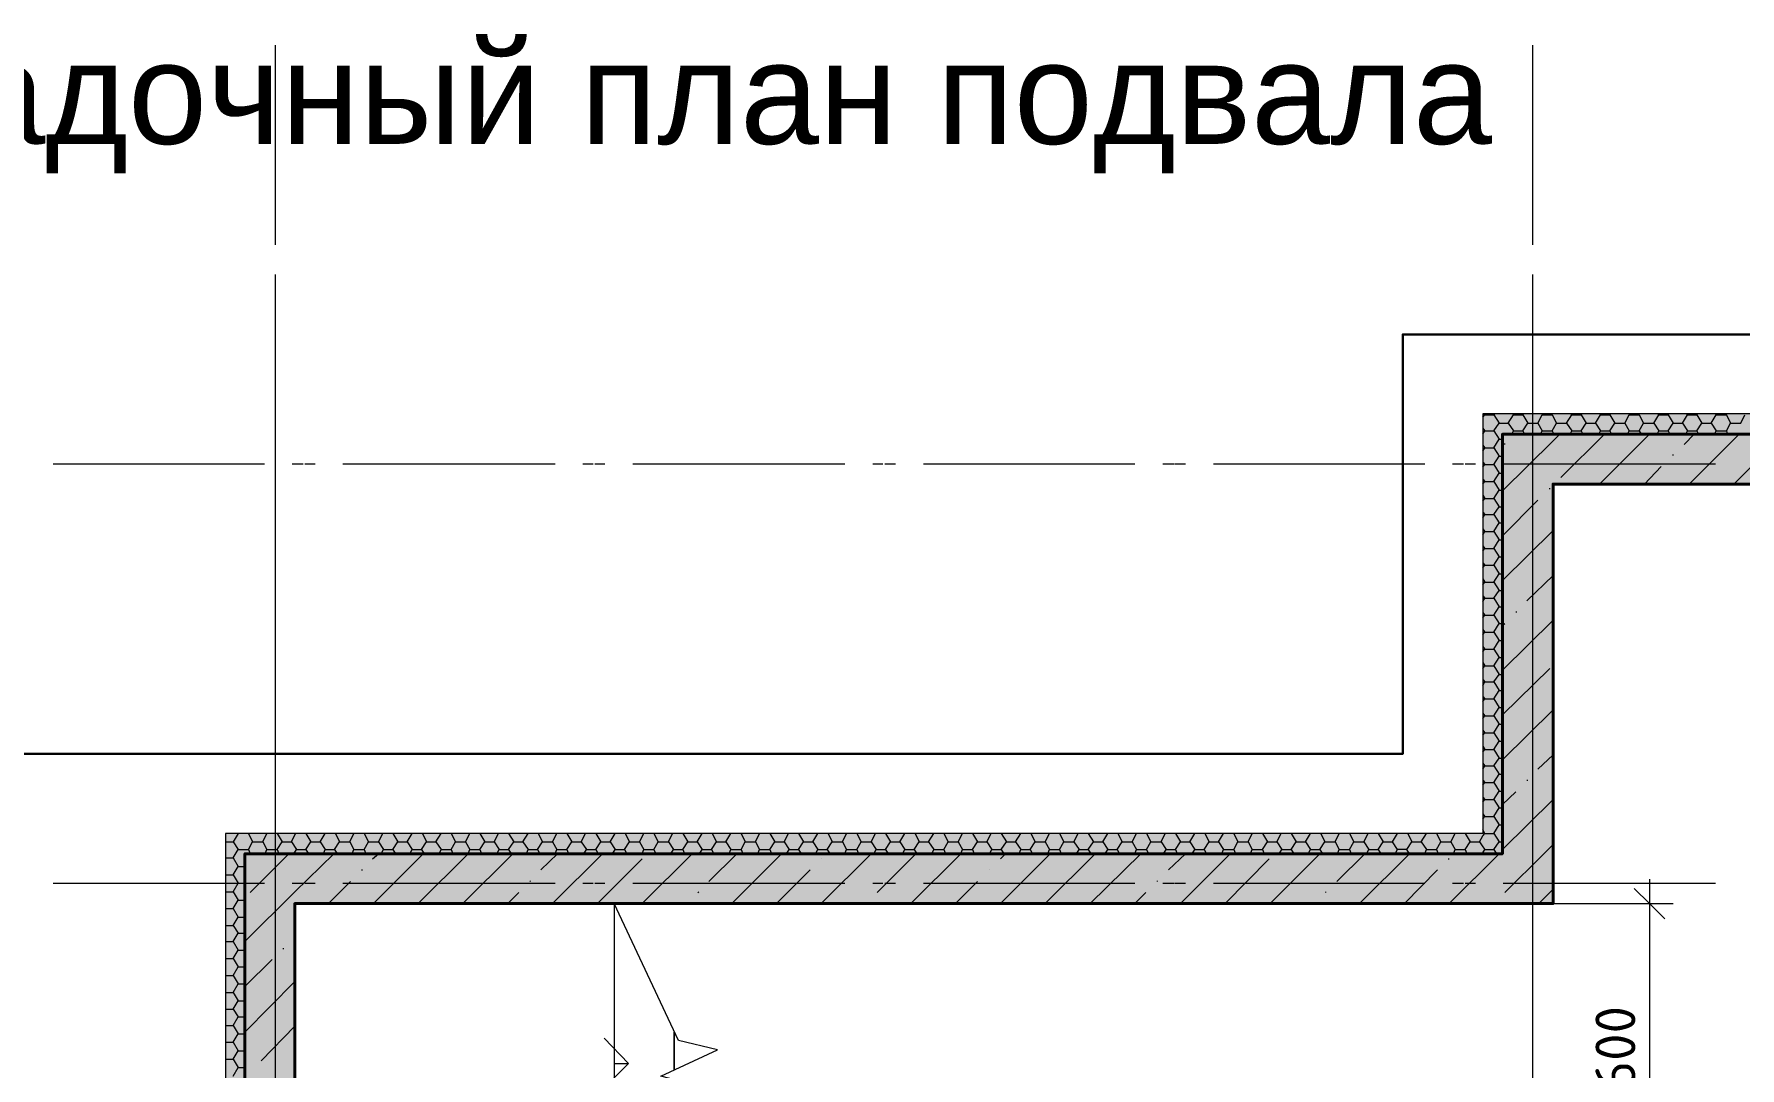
# Model space of a CAD drawing. Header units: millimetres. Extents: x -84737 to 172119, y -43083 to 59399.
# Drawn here: x -54218 to -45675, y 53757 to 58930 of the extents above; entities that cross this region are included whole.
import ezdxf

# ---------------------------------------------------------------- set-up
doc = ezdxf.new("R2010")
doc.units = ezdxf.units.MM
doc.layers.add('PDF _Геометрия', color=7, linetype='Continuous')
doc.layers.add('PDF _Текст', color=7, linetype='Continuous')
doc.layers.add('PDF _Сплошная заливка', color=7, linetype='Continuous', true_color=0xffffff)
doc.styles.add('PDF GOSTCommon', font='arial.ttf')
doc.styles.add('PDF ISOCPEUR', font='isocpeur.ttf')

msp = doc.modelspace()

# ---------------------------------------------------------------- hatches: boundary and pattern name
at = {"layer": 'PDF _Сплошная заливка', "transparency": 33554559}
h = msp.add_hatch(color=256, dxfattribs=at)
h.paths.add_polyline_path([(-43914.3, 56927.9), (-43914.3, 57029.5), (-46864.4, 57029.5), (-46864.4, 56927.9)])
h.paths.add_polyline_path([(-43063.5, 57029.5), (-43063.5, 56927.9), (-27263.4, 56927.9), (-27263.4, 57029.5)])
h = msp.add_hatch(color=256, dxfattribs=at)
h.paths.add_polyline_path([(-43914.3, 56678.2), (-43914.3, 56927.9), (-46610.4, 56927.9), (-46610.4, 56678.2)])
h.paths.add_polyline_path([(-30023, 56678.2), (-30023, 56927.9), (-31470.5, 56927.9), (-31470.5, 56678.2)])
h.paths.add_polyline_path([(-28545.8, 56678.2), (-28545.8, 56927.9), (-29515.1, 56927.9), (-29515.1, 56678.2)])
h.paths.add_polyline_path([(-39669, 56678.2), (-39669, 56927.9), (-41514.4, 56927.9), (-41514.4, 56678.2)])
h.paths.add_polyline_path([(-32067.3, 56678.2), (-32067.3, 56927.9), (-38856.4, 56927.9), (-38856.4, 56678.2)])
h.paths.add_polyline_path([(-28380.8, 56927.9), (-28380.8, 56678.2), (-27614.7, 56678.2), (-27614.7, 56927.9)])
h.paths.add_polyline_path([(-42013.9, 56678.2), (-42013.9, 56927.9), (-43063.5, 56927.9), (-43063.5, 56678.2)])

# ---------------------------------------------------------------- linework, layer by layer
at = {"layer": 'PDF _Геометрия', "lineweight": 9}
for points in [[(-53010.1, 57876), (-53010.1, 58874.9)], [(-46712, 57876), (-46712, 58874.9)], [(-53010.1, 57046.4), (-53010.1, 57727.8)], [(-53010.1, 57622), (-53010.1, 57672.8)], [(-46712, 57046.4), (-46712, 57727.8)], [(-46712, 57622), (-46712, 57672.8)], [(-53010.1, 56420), (-53010.1, 57423.1)], [(-46712, 56420), (-46712, 57423.1)], [(-46961.7, 57012.5), (-46953.3, 57025.2)], [(-46957.5, 57029.5), (-46953.3, 57025.2), (-46906.7, 57025.2), (-46902.5, 57029.5)], [(-46906.7, 57025.2), (-46881.3, 56982.9), (-46864.4, 56982.9), (-46834.8, 56982.9), (-46809.4, 57025.2)], [(-46809.4, 57029.5), (-46809.4, 57025.2), (-46762.8, 57025.2), (-46758.6, 57029.5)], [(-46762.8, 57025.2), (-46737.4, 56982.9), (-46686.6, 56982.9), (-46665.5, 57025.2)], [(-46665.5, 57029.5), (-46665.5, 57025.2), (-46614.7, 57025.2), (-46614.7, 57029.5)], [(-46614.7, 57025.2), (-46593.5, 56982.9), (-46542.7, 56982.9), (-46517.3, 57025.2)], [(-46521.6, 57029.5), (-46517.3, 57025.2), (-46470.8, 57025.2), (-46470.8, 57029.5)], [(-46470.8, 57025.2), (-46445.4, 56982.9), (-46398.8, 56982.9), (-46373.4, 57025.2)], [(-46373.4, 57029.5), (-46373.4, 57025.2), (-46326.9, 57025.2), (-46322.6, 57029.5)], [(-46326.9, 57025.2), (-46301.5, 56982.9), (-46250.7, 56982.9), (-46229.5, 57025.2)], [(-46229.5, 57029.5), (-46229.5, 57025.2), (-46178.7, 57025.2), (-46178.7, 57029.5)], [(-46178.7, 57025.2), (-46157.6, 56982.9), (-46106.8, 56982.9), (-46081.4, 57025.2)], [(-46085.6, 57029.5), (-46081.4, 57025.2), (-46034.8, 57025.2), (-46034.8, 57029.5)], [(-46034.8, 57025.2), (-46009.4, 56982.9), (-45962.9, 56982.9), (-45937.5, 57025.2)], [(-45941.7, 57029.5), (-45937.5, 57025.2), (-45890.9, 57025.2), (-45886.7, 57029.5)], [(-45890.9, 57025.2), (-45865.5, 56982.9), (-45818.9, 56982.9), (-45793.6, 57025.2)], [(-45793.6, 57029.5), (-45793.6, 57025.2), (-45742.8, 57025.2), (-45742.8, 57029.5)], [(-45742.8, 57025.2), (-45721.6, 56982.9), (-45670.8, 56982.9), (-45649.6, 57025.2)], [(-46961.7, 56957.5), (-46953.3, 56944.8), (-46906.7, 56944.8), (-46881.3, 56982.9)], [(-46961.7, 56927.9), (-46953.3, 56944.8)], [(-46961.7, 56872.9), (-46953.3, 56860.2), (-46906.7, 56860.2), (-46881.3, 56902.5)], [(-46906.7, 56944.8), (-46881.3, 56902.5), (-46864.4, 56902.5)], [(-46864.4, 56644.3), (-46610.4, 56894), (-46576.6, 56927.9)], [(-46834.8, 56982.9), (-46809.4, 56944.8), (-46762.8, 56944.8), (-46754.3, 56927.9)], [(-46817.8, 56927.9), (-46809.4, 56944.8)], [(-46762.8, 56944.8), (-46737.4, 56982.9)], [(-46686.6, 56982.9), (-46665.5, 56944.8), (-46614.7, 56944.8), (-46606.2, 56927.9)], [(-46673.9, 56927.9), (-46665.5, 56944.8)], [(-46614.7, 56944.8), (-46593.5, 56982.9)], [(-46572.3, 56712), (-46352.3, 56927.9)], [(-46542.7, 56982.9), (-46517.3, 56944.8), (-46470.8, 56944.8), (-46462.3, 56927.9)], [(-46525.8, 56927.9), (-46517.3, 56944.8)], [(-46470.8, 56944.8), (-46445.4, 56982.9)], [(-46398.8, 56982.9), (-46373.4, 56944.8), (-46326.9, 56944.8), (-46318.4, 56927.9)], [(-46381.9, 56927.9), (-46373.4, 56944.8)], [(-46377.6, 56678.2), (-46127.9, 56927.9)], [(-46326.9, 56944.8), (-46301.5, 56982.9)], [(-46250.7, 56982.9), (-46229.5, 56944.8), (-46178.7, 56944.8), (-46170.3, 56927.9)], [(-46238, 56927.9), (-46229.5, 56944.8)], [(-46178.7, 56944.8), (-46157.6, 56982.9)], [(-46106.8, 56982.9), (-46081.4, 56944.8), (-46034.8, 56944.8), (-46026.3, 56927.9)], [(-46089.8, 56927.9), (-46081.4, 56944.8)], [(-46034.8, 56944.8), (-46009.4, 56982.9)], [(-45962.9, 56982.9), (-45937.5, 56944.8), (-45890.9, 56944.8), (-45882.4, 56927.9)], [(-45954.4, 56877.1), (-45903.6, 56927.9)], [(-45945.9, 56927.9), (-45937.5, 56944.8)], [(-45929, 56678.2), (-45679.3, 56927.9)], [(-45890.9, 56944.8), (-45865.5, 56982.9)], [(-45818.9, 56982.9), (-45793.6, 56944.8), (-45742.8, 56944.8), (-45738.5, 56927.9)], [(-45802, 56927.9), (-45793.6, 56944.8)], [(-45742.8, 56944.8), (-45721.6, 56982.9)], [(-45704.7, 56678.2), (-45454.9, 56927.9)], [(-53010.1, 56792.4), (-53010.1, 56847.5)], [(-46961.7, 56843.2), (-46953.3, 56860.2)], [(-46961.7, 56788.2), (-46953.3, 56775.5), (-46906.7, 56775.5), (-46881.3, 56817.8)], [(-46906.7, 56860.2), (-46881.3, 56817.8), (-46864.4, 56817.8)], [(-46851.7, 56877.1), (-46851.7, 56881.3)], [(-46712, 56792.4), (-46712, 56847.5)], [(-46009.4, 56822.1), (-46009.4, 56826.3)], [(-54123.2, 56779.7), (-53124.4, 56779.7)], [(-54064, 56779.7), (-53065.1, 56779.7)], [(-52925.4, 56779.7), (-52870.4, 56779.7)], [(-52861.9, 56779.7), (-52811.2, 56779.7)], [(-52671.5, 56779.7), (-51672.6, 56779.7)], [(-52612.2, 56779.7), (-51609.1, 56779.7)], [(-51469.4, 56779.7), (-51418.6, 56779.7)], [(-51410.2, 56779.7), (-51359.4, 56779.7)], [(-51219.7, 56779.7), (-50216.6, 56779.7)], [(-51156.2, 56779.7), (-50157.3, 56779.7)], [(-50017.7, 56779.7), (-49966.9, 56779.7)], [(-49958.4, 56779.7), (-49903.4, 56779.7)], [(-49763.7, 56779.7), (-48764.8, 56779.7)], [(-49704.4, 56779.7), (-48705.6, 56779.7)], [(-48565.9, 56779.7), (-48510.9, 56779.7)], [(-48506.6, 56779.7), (-48451.6, 56779.7)], [(-48311.9, 56779.7), (-47313, 56779.7)], [(-48252.7, 56779.7), (-47253.8, 56779.7)], [(-47114.1, 56779.7), (-47059.1, 56779.7)], [(-47050.6, 56779.7), (-46999.8, 56779.7)], [(-46961.7, 56762.8), (-46953.3, 56775.5)], [(-46961.7, 56703.6), (-46953.3, 56690.9), (-46906.7, 56690.9), (-46881.3, 56733.2)], [(-46906.7, 56775.5), (-46881.3, 56733.2), (-46864.4, 56733.2)], [(-46860.2, 56779.7), (-45861.3, 56779.7)], [(-46800.9, 56779.7), (-45797.8, 56779.7)], [(-46153.3, 56678.2), (-46068.7, 56767)], [(-46961.7, 56678.2), (-46953.3, 56690.9)], [(-46961.7, 56623.1), (-46953.3, 56606.2), (-46906.7, 56606.2), (-46881.3, 56648.5)], [(-46906.7, 56690.9), (-46881.3, 56648.5), (-46864.4, 56648.5)], [(-46627.4, 56652.8), (-46627.4, 56657)], [(-53010.1, 55594.6), (-53010.1, 56593.5)], [(-46961.7, 56593.5), (-46953.3, 56606.2)], [(-46961.7, 56538.5), (-46953.3, 56525.8), (-46906.7, 56525.8), (-46881.3, 56563.9)], [(-46906.7, 56606.2), (-46881.3, 56563.9), (-46864.4, 56563.9)], [(-46864.4, 56420), (-46686.6, 56597.7)], [(-46712, 55594.6), (-46712, 56593.5)], [(-46961.7, 56508.9), (-46953.3, 56525.8)], [(-46961.7, 56453.8), (-46953.3, 56441.1), (-46906.7, 56441.1), (-46881.3, 56483.5)], [(-46906.7, 56525.8), (-46881.3, 56483.5), (-46864.4, 56483.5)], [(-46961.7, 56424.2), (-46953.3, 56441.1)], [(-46961.7, 56369.2), (-46953.3, 56356.5), (-46906.7, 56356.5), (-46881.3, 56398.8)], [(-46906.7, 56441.1), (-46881.3, 56398.8), (-46864.4, 56398.8)], [(-46864.4, 56195.7), (-46610.4, 56445.4)], [(-46961.7, 56343.8), (-46953.3, 56356.5)], [(-46961.7, 56284.5), (-46953.3, 56271.8), (-46906.7, 56271.8), (-46881.3, 56314.2)], [(-46906.7, 56356.5), (-46881.3, 56314.2), (-46864.4, 56314.2)], [(-53010.1, 56170.3), (-53010.1, 56221)], [(-46961.7, 56259.1), (-46953.3, 56271.8)], [(-46961.7, 56204.1), (-46953.3, 56187.2), (-46906.7, 56187.2), (-46881.3, 56229.5)], [(-46906.7, 56271.8), (-46881.3, 56229.5), (-46864.4, 56229.5)], [(-46741.6, 56094.1), (-46610.4, 56221)], [(-46712, 56170.3), (-46712, 56221)], [(-46961.7, 56174.5), (-46953.3, 56187.2)], [(-46961.7, 56119.5), (-46953.3, 56106.8), (-46906.7, 56106.8), (-46881.3, 56144.9)], [(-46906.7, 56187.2), (-46881.3, 56144.9), (-46864.4, 56144.9)], [(-46961.7, 56089.8), (-46953.3, 56106.8)], [(-46961.7, 56034.8), (-46953.3, 56022.1), (-46906.7, 56022.1), (-46881.3, 56064.4)], [(-46906.7, 56106.8), (-46881.3, 56064.4), (-46864.4, 56064.4)], [(-53010.1, 54968.2), (-53010.1, 55967.1)], [(-46961.7, 56009.4), (-46953.3, 56022.1)], [(-46961.7, 55950.2), (-46953.3, 55937.5), (-46906.7, 55937.5), (-46881.3, 55979.8)], [(-46906.7, 56022.1), (-46881.3, 55979.8), (-46864.4, 55979.8)], [(-46864.4, 55747), (-46610.4, 55996.7)], [(-46864.4, 55971.3), (-46851.7, 55979.8)], [(-46796.7, 56039), (-46792.4, 56039)], [(-46712, 54968.2), (-46712, 55967.1)], [(-46961.7, 55924.8), (-46953.3, 55937.5)], [(-46961.7, 55865.5), (-46953.3, 55852.8), (-46906.7, 55852.8), (-46881.3, 55895.1)], [(-46906.7, 55937.5), (-46881.3, 55895.1), (-46864.4, 55895.1)], [(-46961.7, 55840.1), (-46953.3, 55852.8)], [(-46961.7, 55785.1), (-46953.3, 55768.2), (-46906.7, 55768.2), (-46881.3, 55810.5)], [(-46906.7, 55852.8), (-46881.3, 55810.5), (-46864.4, 55810.5)], [(-46961.7, 55755.5), (-46953.3, 55768.2)], [(-46961.7, 55700.4), (-46953.3, 55687.7), (-46906.7, 55687.7), (-46881.3, 55725.8)], [(-46906.7, 55768.2), (-46881.3, 55725.8), (-46864.4, 55725.8)], [(-46864.4, 55522.7), (-46627.4, 55755.5)], [(-46961.7, 55670.8), (-46953.3, 55687.7)], [(-46961.7, 55615.8), (-46953.3, 55603.1), (-46906.7, 55603.1), (-46881.3, 55645.4)], [(-46906.7, 55687.7), (-46881.3, 55645.4), (-46864.4, 55645.4)], [(-46961.7, 55590.4), (-46953.3, 55603.1)], [(-46961.7, 55531.1), (-46953.3, 55518.4), (-46906.7, 55518.4), (-46881.3, 55560.8)], [(-46906.7, 55603.1), (-46881.3, 55560.8), (-46864.4, 55560.8)], [(-46864.4, 55298.3), (-46610.4, 55548.1)], [(-46961.7, 55505.7), (-46953.3, 55518.4)], [(-46961.7, 55446.5), (-46953.3, 55433.8), (-46906.7, 55433.8), (-46881.3, 55476.1)], [(-46906.7, 55518.4), (-46881.3, 55476.1), (-46864.4, 55476.1)], [(-53010.1, 55340.7), (-53010.1, 55395.7)], [(-46961.7, 55421.1), (-46953.3, 55433.8)], [(-46961.7, 55366.1), (-46953.3, 55349.1), (-46906.7, 55349.1), (-46881.3, 55391.5)], [(-46906.7, 55433.8), (-46881.3, 55391.5), (-46864.4, 55391.5)], [(-46712, 55340.7), (-46712, 55395.7)], [(-46961.7, 55336.4), (-46953.3, 55349.1)], [(-46961.7, 55281.4), (-46953.3, 55268.7), (-46906.7, 55268.7), (-46881.3, 55306.8)], [(-46906.7, 55349.1), (-46881.3, 55306.8), (-46864.4, 55306.8)], [(-46686.6, 55251.8), (-46610.4, 55323.7)], [(-46961.7, 55251.8), (-46953.3, 55268.7)], [(-46961.7, 55196.8), (-46953.3, 55184.1), (-46906.7, 55184.1), (-46881.3, 55226.4)], [(-46906.7, 55268.7), (-46881.3, 55226.4), (-46864.4, 55226.4)], [(-46741.6, 55196.8), (-46737.4, 55196.8)], [(-53010.1, 54142.9), (-53010.1, 55141.7)], [(-46961.7, 55171.4), (-46953.3, 55184.1)], [(-46961.7, 55112.1), (-46953.3, 55099.4), (-46906.7, 55099.4), (-46881.3, 55141.7)], [(-46906.7, 55184.1), (-46881.3, 55141.7), (-46864.4, 55141.7)], [(-46864.4, 55074), (-46796.7, 55137.5)], [(-46712, 54142.9), (-46712, 55141.7)], [(-46961.7, 55086.7), (-46953.3, 55099.4)], [(-46961.7, 55027.5), (-46953.3, 55014.8), (-46906.7, 55014.8), (-46881.3, 55057.1)], [(-46906.7, 55099.4), (-46881.3, 55057.1), (-46864.4, 55057.1)], [(-46864.4, 54849.7), (-46610.4, 55099.4)], [(-46978.7, 54887.8), (-46961.7, 54917.4), (-46953.3, 54930.1), (-46906.7, 54930.1), (-46881.3, 54972.4)], [(-46961.7, 55002.1), (-46953.3, 55014.8)], [(-46953.3, 54930.1), (-46961.7, 54947)], [(-46906.7, 55014.8), (-46881.3, 54972.4), (-46864.4, 54972.4)], [(-53259.8, 54887.8), (-53221.7, 54887.8)], [(-53196.3, 54930.1), (-53221.7, 54887.8), (-53196.3, 54849.7), (-53162.5, 54849.7), (-53145.5, 54849.7), (-53137.1, 54828.5)], [(-53221.7, 54807.4), (-53196.3, 54849.7)], [(-53145.5, 54930.1), (-53124.4, 54887.8), (-53073.6, 54887.8), (-53052.4, 54930.1)], [(-53145.5, 54849.7), (-53124.4, 54887.8)], [(-53073.6, 54887.8), (-53052.4, 54849.7), (-53001.6, 54849.7), (-52993.2, 54828.5)], [(-53060.9, 54828.5), (-53052.4, 54849.7)], [(-53001.6, 54930.1), (-52976.2, 54887.8), (-52929.7, 54887.8), (-52908.5, 54930.1)], [(-53001.6, 54849.7), (-52976.2, 54887.8)], [(-52929.7, 54887.8), (-52904.3, 54849.7), (-52857.7, 54849.7), (-52845, 54828.5)], [(-52917, 54828.5), (-52904.3, 54849.7)], [(-52857.7, 54930.1), (-52832.3, 54887.8), (-52785.8, 54887.8), (-52760.4, 54930.1)], [(-52857.7, 54849.7), (-52832.3, 54887.8)], [(-52785.8, 54887.8), (-52760.4, 54849.7), (-52713.8, 54849.7), (-52701.1, 54828.5)], [(-52768.8, 54828.5), (-52760.4, 54849.7)], [(-52713.8, 54849.7), (-52688.4, 54887.8)], [(-52709.6, 54930.1), (-52688.4, 54887.8), (-52637.6, 54887.8), (-52616.5, 54930.1)], [(-52637.6, 54887.8), (-52616.5, 54849.7), (-52565.7, 54849.7), (-52557.2, 54828.5)], [(-52624.9, 54828.5), (-52616.5, 54849.7)], [(-52565.7, 54930.1), (-52544.5, 54887.8), (-52493.7, 54887.8), (-52472.5, 54930.1)], [(-52565.7, 54849.7), (-52544.5, 54887.8)], [(-52493.7, 54887.8), (-52468.3, 54849.7), (-52421.8, 54849.7), (-52409.1, 54828.5)], [(-52481, 54828.5), (-52468.3, 54849.7)], [(-52421.8, 54930.1), (-52396.4, 54887.8), (-52349.8, 54887.8), (-52324.4, 54930.1)], [(-52421.8, 54849.7), (-52396.4, 54887.8)], [(-52349.8, 54887.8), (-52324.4, 54849.7), (-52277.8, 54849.7), (-52265.2, 54828.5)], [(-52337.1, 54828.5), (-52324.4, 54849.7)], [(-52294.8, 54578.8), (-52045.1, 54828.5), (-52036.6, 54849.7), (-51985.8, 54849.7), (-51977.3, 54828.5)], [(-52277.8, 54849.7), (-52252.5, 54887.8)], [(-52273.6, 54930.1), (-52252.5, 54887.8), (-52205.9, 54887.8), (-52180.5, 54930.1)], [(-52205.9, 54887.8), (-52180.5, 54849.7), (-52129.7, 54849.7), (-52121.2, 54828.5)], [(-52189, 54828.5), (-52180.5, 54849.7)], [(-52129.7, 54930.1), (-52108.5, 54887.8), (-52057.8, 54887.8), (-52036.6, 54849.7)], [(-52129.7, 54849.7), (-52108.5, 54887.8)], [(-52057.8, 54887.8), (-52036.6, 54930.1)], [(-51985.8, 54930.1), (-51960.4, 54887.8), (-51913.8, 54887.8), (-51892.7, 54930.1)], [(-51985.8, 54849.7), (-51960.4, 54887.8)], [(-51913.8, 54887.8), (-51888.5, 54849.7), (-51841.9, 54849.7), (-51829.2, 54828.5)], [(-51901.2, 54828.5), (-51888.5, 54849.7)], [(-51841.9, 54930.1), (-51816.5, 54887.8), (-51769.9, 54887.8), (-51744.5, 54930.1)], [(-51841.9, 54849.7), (-51816.5, 54887.8)], [(-51769.9, 54887.8), (-51744.5, 54849.7), (-51698, 54849.7), (-51685.3, 54828.5)], [(-51753, 54828.5), (-51744.5, 54849.7)], [(-51698, 54849.7), (-51672.6, 54887.8)], [(-51693.8, 54930.1), (-51672.6, 54887.8), (-51621.8, 54887.8), (-51600.6, 54930.1)], [(-51621.8, 54887.8), (-51600.6, 54849.7), (-51549.8, 54849.7), (-51541.4, 54828.5)], [(-51609.1, 54828.5), (-51600.6, 54849.7)], [(-51549.8, 54930.1), (-51524.5, 54887.8), (-51477.9, 54887.8), (-51456.7, 54930.1)], [(-51549.8, 54849.7), (-51524.5, 54887.8)], [(-51477.9, 54887.8), (-51452.5, 54849.7), (-51405.9, 54849.7), (-51393.2, 54828.5)], [(-51465.2, 54828.5), (-51452.5, 54849.7)], [(-51405.9, 54930.1), (-51380.5, 54887.8), (-51334, 54887.8), (-51308.6, 54930.1)], [(-51405.9, 54849.7), (-51380.5, 54887.8)], [(-51334, 54887.8), (-51308.6, 54849.7), (-51262, 54849.7), (-51249.3, 54828.5)], [(-51321.3, 54828.5), (-51308.6, 54849.7)], [(-51262, 54849.7), (-51236.6, 54887.8)], [(-51257.8, 54930.1), (-51236.6, 54887.8), (-51185.8, 54887.8), (-51164.7, 54930.1)], [(-51185.8, 54887.8), (-51164.7, 54849.7), (-51113.9, 54849.7), (-51105.4, 54828.5)], [(-51173.1, 54828.5), (-51164.7, 54849.7)], [(-51113.9, 54930.1), (-51092.7, 54887.8), (-51041.9, 54887.8), (-51020.8, 54930.1)], [(-51113.9, 54849.7), (-51092.7, 54887.8)], [(-51041.9, 54887.8), (-51016.5, 54849.7), (-50970, 54849.7), (-50961.5, 54828.5)], [(-51029.2, 54828.5), (-51016.5, 54849.7)], [(-50970, 54930.1), (-50944.6, 54887.8), (-50898, 54887.8), (-50872.6, 54930.1)], [(-50970, 54849.7), (-50944.6, 54887.8)], [(-50898, 54887.8), (-50872.6, 54849.7), (-50826.1, 54849.7), (-50813.4, 54828.5)], [(-50885.3, 54828.5), (-50872.6, 54849.7)], [(-50826.1, 54849.7), (-50800.7, 54887.8)], [(-50821.8, 54930.1), (-50800.7, 54887.8), (-50754.1, 54887.8), (-50728.7, 54930.1)], [(-50754.1, 54887.8), (-50728.7, 54849.7), (-50677.9, 54849.7), (-50669.5, 54828.5)], [(-50737.2, 54828.5), (-50728.7, 54849.7)], [(-50677.9, 54930.1), (-50656.8, 54887.8), (-50606, 54887.8), (-50584.8, 54930.1)], [(-50677.9, 54849.7), (-50656.8, 54887.8)], [(-50606, 54887.8), (-50584.8, 54849.7), (-50534, 54849.7), (-50525.6, 54828.5)], [(-50593.3, 54828.5), (-50584.8, 54849.7)], [(-50534, 54930.1), (-50508.6, 54887.8), (-50462.1, 54887.8), (-50440.9, 54930.1)], [(-50534, 54849.7), (-50508.6, 54887.8)], [(-50462.1, 54887.8), (-50436.7, 54849.7), (-50390.1, 54849.7), (-50377.4, 54828.5)], [(-50449.4, 54828.5), (-50436.7, 54849.7)], [(-50390.1, 54930.1), (-50364.7, 54887.8), (-50318.2, 54887.8), (-50292.8, 54930.1)], [(-50390.1, 54849.7), (-50364.7, 54887.8)], [(-50318.2, 54887.8), (-50292.8, 54849.7), (-50246.2, 54849.7), (-50233.5, 54828.5)], [(-50305.5, 54828.5), (-50292.8, 54849.7)], [(-50246.2, 54849.7), (-50220.8, 54887.8)], [(-50242, 54930.1), (-50220.8, 54887.8), (-50170, 54887.8), (-50148.9, 54930.1)], [(-50170, 54887.8), (-50148.9, 54849.7), (-50098.1, 54849.7), (-50089.6, 54828.5)], [(-50157.3, 54828.5), (-50148.9, 54849.7)], [(-50098.1, 54930.1), (-50076.9, 54887.8), (-50026.1, 54887.8), (-50005, 54930.1)], [(-50098.1, 54849.7), (-50076.9, 54887.8)], [(-50026.1, 54887.8), (-50000.7, 54849.7), (-49954.2, 54849.7), (-49941.5, 54828.5)], [(-50013.4, 54828.5), (-50000.7, 54849.7)], [(-49954.2, 54930.1), (-49928.8, 54887.8), (-49882.2, 54887.8), (-49856.8, 54930.1)], [(-49954.2, 54849.7), (-49928.8, 54887.8)], [(-49882.2, 54887.8), (-49856.8, 54849.7), (-49810.3, 54849.7), (-49797.6, 54828.5)], [(-49869.5, 54828.5), (-49856.8, 54849.7)], [(-49827.2, 54578.8), (-49577.5, 54828.5), (-49569, 54849.7), (-49518.2, 54849.7), (-49509.7, 54828.5)], [(-49810.3, 54849.7), (-49784.9, 54887.8)], [(-49806, 54930.1), (-49784.9, 54887.8), (-49738.3, 54887.8), (-49712.9, 54930.1)], [(-49738.3, 54887.8), (-49712.9, 54849.7), (-49662.1, 54849.7), (-49653.7, 54828.5)], [(-49721.4, 54828.5), (-49712.9, 54849.7)], [(-49662.1, 54930.1), (-49641, 54887.8), (-49590.2, 54887.8), (-49569, 54849.7)], [(-49662.1, 54849.7), (-49641, 54887.8)], [(-49590.2, 54887.8), (-49569, 54930.1)], [(-49518.2, 54930.1), (-49492.8, 54887.8), (-49446.3, 54887.8), (-49425.1, 54930.1)], [(-49518.2, 54849.7), (-49492.8, 54887.8)], [(-49446.3, 54887.8), (-49420.9, 54849.7), (-49374.3, 54849.7), (-49361.6, 54828.5)], [(-49433.6, 54828.5), (-49420.9, 54849.7)], [(-49374.3, 54930.1), (-49348.9, 54887.8), (-49302.4, 54887.8), (-49277, 54930.1)], [(-49374.3, 54849.7), (-49348.9, 54887.8)], [(-49302.4, 54887.8), (-49277, 54849.7), (-49230.4, 54849.7), (-49217.7, 54828.5)], [(-49285.4, 54828.5), (-49277, 54849.7)], [(-49230.4, 54849.7), (-49205, 54887.8)], [(-49226.2, 54930.1), (-49205, 54887.8), (-49154.2, 54887.8), (-49133.1, 54930.1)], [(-49154.2, 54887.8), (-49133.1, 54849.7), (-49082.3, 54849.7), (-49073.8, 54828.5)], [(-49141.5, 54828.5), (-49133.1, 54849.7)], [(-49082.3, 54930.1), (-49061.1, 54887.8), (-49010.3, 54887.8), (-48989.1, 54930.1)], [(-49082.3, 54849.7), (-49061.1, 54887.8)], [(-49010.3, 54887.8), (-48984.9, 54849.7), (-48938.4, 54849.7), (-48925.7, 54828.5)], [(-48997.6, 54828.5), (-48984.9, 54849.7)], [(-48938.4, 54930.1), (-48913, 54887.8), (-48866.4, 54887.8), (-48841, 54930.1)], [(-48938.4, 54849.7), (-48913, 54887.8)], [(-48866.4, 54887.8), (-48841, 54849.7), (-48794.4, 54849.7), (-48781.7, 54828.5)], [(-48853.7, 54828.5), (-48841, 54849.7)], [(-48794.4, 54849.7), (-48769, 54887.8)], [(-48790.2, 54930.1), (-48769, 54887.8), (-48718.3, 54887.8), (-48697.1, 54930.1)], [(-48718.3, 54887.8), (-48697.1, 54849.7), (-48646.3, 54849.7), (-48637.8, 54828.5)], [(-48705.6, 54828.5), (-48697.1, 54849.7)], [(-48646.3, 54930.1), (-48625.1, 54887.8), (-48574.4, 54887.8), (-48553.2, 54930.1)], [(-48646.3, 54849.7), (-48625.1, 54887.8)], [(-48574.4, 54887.8), (-48549, 54849.7), (-48502.4, 54849.7), (-48493.9, 54828.5)], [(-48561.7, 54828.5), (-48549, 54849.7)], [(-48502.4, 54930.1), (-48477, 54887.8), (-48430.4, 54887.8), (-48405, 54930.1)], [(-48502.4, 54849.7), (-48477, 54887.8)], [(-48430.4, 54887.8), (-48405, 54849.7), (-48358.5, 54849.7), (-48345.8, 54828.5)], [(-48417.7, 54828.5), (-48405, 54849.7)], [(-48358.5, 54849.7), (-48333.1, 54887.8)], [(-48354.3, 54930.1), (-48333.1, 54887.8), (-48286.5, 54887.8), (-48261.1, 54930.1)], [(-48286.5, 54887.8), (-48261.1, 54849.7), (-48210.4, 54849.7), (-48201.9, 54828.5)], [(-48269.6, 54828.5), (-48261.1, 54849.7)], [(-48210.4, 54930.1), (-48189.2, 54887.8), (-48138.4, 54887.8), (-48117.2, 54930.1)], [(-48210.4, 54849.7), (-48189.2, 54887.8)], [(-48138.4, 54887.8), (-48117.2, 54849.7), (-48066.4, 54849.7), (-48058, 54828.5)], [(-48125.7, 54828.5), (-48117.2, 54849.7)], [(-48066.4, 54930.1), (-48041, 54887.8), (-47994.5, 54887.8), (-47973.3, 54930.1)], [(-48066.4, 54849.7), (-48041, 54887.8)], [(-47994.5, 54887.8), (-47969.1, 54849.7), (-47922.5, 54849.7), (-47909.8, 54828.5)], [(-47981.8, 54828.5), (-47969.1, 54849.7)], [(-47922.5, 54930.1), (-47897.1, 54887.8), (-47850.6, 54887.8), (-47825.2, 54930.1)], [(-47922.5, 54849.7), (-47897.1, 54887.8)], [(-47850.6, 54887.8), (-47825.2, 54849.7), (-47778.6, 54849.7), (-47765.9, 54828.5)], [(-47837.9, 54828.5), (-47825.2, 54849.7)], [(-47778.6, 54849.7), (-47753.2, 54887.8)], [(-47774.4, 54930.1), (-47753.2, 54887.8), (-47702.4, 54887.8), (-47681.3, 54930.1)], [(-47702.4, 54887.8), (-47681.3, 54849.7), (-47630.5, 54849.7), (-47622, 54828.5)], [(-47689.7, 54828.5), (-47681.3, 54849.7)], [(-47630.5, 54930.1), (-47609.3, 54887.8), (-47558.5, 54887.8), (-47537.4, 54930.1)], [(-47630.5, 54849.7), (-47609.3, 54887.8)], [(-47579.7, 54578.8), (-47330, 54828.5), (-47342.7, 54849.7), (-47389.2, 54849.7), (-47414.6, 54887.8), (-47389.2, 54930.1)], [(-47558.5, 54887.8), (-47533.1, 54849.7), (-47486.6, 54849.7), (-47473.9, 54828.5)], [(-47545.8, 54828.5), (-47533.1, 54849.7)], [(-47486.6, 54930.1), (-47461.2, 54887.8), (-47414.6, 54887.8)], [(-47486.6, 54849.7), (-47461.2, 54887.8)], [(-47401.9, 54828.5), (-47389.2, 54849.7)], [(-47342.7, 54849.7), (-47317.3, 54887.8)], [(-47338.4, 54930.1), (-47317.3, 54887.8), (-47270.7, 54887.8), (-47245.3, 54930.1)], [(-47270.7, 54887.8), (-47245.3, 54849.7), (-47194.5, 54849.7), (-47186.1, 54828.5)], [(-47253.8, 54828.5), (-47245.3, 54849.7)], [(-47194.5, 54930.1), (-47173.4, 54887.8), (-47122.6, 54887.8), (-47101.4, 54930.1)], [(-47194.5, 54849.7), (-47173.4, 54887.8)], [(-47122.6, 54887.8), (-47101.4, 54849.7), (-47050.6, 54849.7), (-47042.2, 54828.5)], [(-47109.9, 54828.5), (-47101.4, 54849.7)], [(-47050.6, 54930.1), (-47025.2, 54887.8), (-46978.7, 54887.8), (-46961.7, 54862.4), (-46953.3, 54849.7)], [(-47050.6, 54849.7), (-47025.2, 54887.8)], [(-46966, 54828.5), (-46961.7, 54832.8), (-46953.3, 54849.7), (-46906.7, 54849.7), (-46894, 54828.5)], [(-46906.7, 54930.1), (-46881.3, 54887.8), (-46864.4, 54887.8)], [(-46906.7, 54849.7), (-46881.3, 54887.8)], [(-46851.7, 54633.8), (-46657, 54828.5), (-46610.4, 54875.1)], [(-53259.8, 54807.4), (-53221.7, 54807.4), (-53196.3, 54765), (-53162.5, 54765)], [(-53221.7, 54722.7), (-53196.3, 54765)], [(-53162.5, 54388.3), (-52912.7, 54638.1), (-52718, 54828.5)], [(-53137.1, 54633.8), (-52942.4, 54828.5)], [(-53010.1, 54714.3), (-53010.1, 54769.3)], [(-52523.3, 54803.1), (-52493.7, 54828.5)], [(-52519.1, 54578.8), (-52269.4, 54828.5)], [(-52070.5, 54578.8), (-51820.7, 54828.5)], [(-51681.1, 54748.1), (-51596.4, 54828.5)], [(-51621.8, 54578.8), (-51372.1, 54828.5)], [(-51397.5, 54578.8), (-51173.1, 54803.1)], [(-51173.1, 54578.8), (-50923.4, 54828.5)], [(-50838.8, 54688.9), (-50699.1, 54828.5)], [(-50724.5, 54578.8), (-50474.8, 54828.5)], [(-50275.8, 54578.8), (-50026.1, 54828.5)], [(-50275.8, 54803.1), (-50275.8, 54803.1)], [(-49996.5, 54633.8), (-49801.8, 54828.5)], [(-49378.5, 54578.8), (-49128.8, 54828.5)], [(-49378.5, 54803.1), (-49353.1, 54828.5)], [(-49154.2, 54578.8), (-48904.5, 54828.5)], [(-48929.9, 54578.8), (-48675.9, 54828.5)], [(-48536.3, 54748.1), (-48451.6, 54828.5)], [(-48477, 54578.8), (-48227.3, 54828.5)], [(-48252.7, 54578.8), (-48032.6, 54803.1)], [(-48028.3, 54578.8), (-47778.6, 54828.5)], [(-47694, 54688.9), (-47554.3, 54828.5)], [(-47135.3, 54803.1), (-47131, 54803.1)], [(-47131, 54578.8), (-46881.3, 54828.5)], [(-46712, 54714.3), (-46712, 54769.3)], [(-54123.2, 54680.4), (-53124.4, 54680.4)], [(-54064, 54680.4), (-53065.1, 54680.4)], [(-53259.8, 54722.7), (-53221.7, 54722.7), (-53196.3, 54680.4), (-53162.5, 54680.4)], [(-53221.7, 54638.1), (-53196.3, 54680.4)], [(-52925.4, 54680.4), (-52870.4, 54680.4)], [(-52861.9, 54680.4), (-52811.2, 54680.4)], [(-52743.4, 54578.8), (-52633.4, 54688.9)], [(-52671.5, 54680.4), (-51672.6, 54680.4)], [(-52612.2, 54680.4), (-51609.1, 54680.4)], [(-52578.4, 54748.1), (-52574.1, 54748.1)], [(-51736.1, 54688.9), (-51731.8, 54693.1)], [(-51469.4, 54680.4), (-51418.6, 54680.4)], [(-51410.2, 54680.4), (-51359.4, 54680.4)], [(-51219.7, 54680.4), (-50216.6, 54680.4)], [(-51156.2, 54680.4), (-50157.3, 54680.4)], [(-50500.2, 54578.8), (-50330.9, 54748.1)], [(-50017.7, 54680.4), (-49966.9, 54680.4)], [(-49958.4, 54680.4), (-49903.4, 54680.4)], [(-49763.7, 54680.4), (-48764.8, 54680.4)], [(-49704.4, 54680.4), (-48705.6, 54680.4)], [(-49602.9, 54578.8), (-49492.8, 54688.9)], [(-49433.6, 54748.1), (-49433.6, 54748.1)], [(-48591.3, 54688.9), (-48591.3, 54693.1)], [(-48565.9, 54680.4), (-48510.9, 54680.4)], [(-48506.6, 54680.4), (-48451.6, 54680.4)], [(-48311.9, 54680.4), (-47313, 54680.4)], [(-48252.7, 54680.4), (-47253.8, 54680.4)], [(-47355.4, 54578.8), (-47190.3, 54748.1)], [(-47114.1, 54680.4), (-47059.1, 54680.4)], [(-47050.6, 54680.4), (-46999.8, 54680.4)], [(-46860.2, 54680.4), (-45861.3, 54680.4)], [(-46800.9, 54680.4), (-45797.8, 54680.4)], [(-46127.9, 54701.6), (-46127.9, 52978.9), (-46127.9, 52780), (-46127.9, 51061.5)], [(-53259.8, 54638.1), (-53221.7, 54638.1), (-53196.3, 54595.7), (-53162.5, 54595.7)], [(-53221.7, 54553.4), (-53196.3, 54595.7)], [(-51846.1, 54578.8), (-51791.1, 54633.8)], [(-50893.8, 54633.8), (-50889.6, 54638.1)], [(-48705.6, 54578.8), (-48650.5, 54633.8)], [(-47749, 54633.8), (-47749, 54638.1)], [(-46682.4, 54578.8), (-46610.4, 54650.8)], [(-53259.8, 54553.4), (-53221.7, 54553.4), (-53196.3, 54511.1), (-53162.5, 54511.1)], [(-53221.7, 54468.8), (-53196.3, 54511.1)], [(-53010.1, 53516.4), (-53010.1, 54515.3)], [(-52912.7, 54578.8), (-51312.8, 54578.8), (-51312.8, 52978.9)], [(-50051.5, 54578.8), (-50051.5, 54578.8)], [(-46906.7, 54578.8), (-46906.7, 54578.8)], [(-46712, 53516.4), (-46712, 54515.3)], [(-46627.4, 54578.8), (-46127.9, 54578.8), (-46009.4, 54578.8)], [(-53259.8, 54468.8), (-53221.7, 54468.8), (-53196.3, 54430.7), (-53162.5, 54430.7)], [(-53221.7, 54388.3), (-53196.3, 54430.7)], [(-53259.8, 54388.3), (-53221.7, 54388.3), (-53196.3, 54346), (-53162.5, 54346)], [(-53221.7, 54303.7), (-53196.3, 54346)], [(-52972, 54354.5), (-52967.8, 54354.5)], [(-52912.7, 54409.5), (-52912.7, 54413.7)], [(-53259.8, 54303.7), (-53221.7, 54303.7), (-53196.3, 54261.4), (-53162.5, 54261.4)], [(-53221.7, 54219), (-53196.3, 54261.4)], [(-53162.5, 54164), (-53027, 54299.5)], [(-53259.8, 54219), (-53221.7, 54219), (-53196.3, 54176.7), (-53162.5, 54176.7)], [(-53221.7, 54134.4), (-53196.3, 54176.7)], [(-53162.5, 53935.5), (-52912.7, 54189.4)], [(-53259.8, 54134.4), (-53221.7, 54134.4), (-53196.3, 54092.1), (-53162.5, 54092.1)], [(-53221.7, 54049.7), (-53196.3, 54092.1)], [(-53259.8, 54049.7), (-53221.7, 54049.7), (-53196.3, 54011.6), (-53162.5, 54011.6)], [(-53221.7, 53969.3), (-53196.3, 54011.6)], [(-53259.8, 53969.3), (-53221.7, 53969.3), (-53196.3, 53927), (-53162.5, 53927)], [(-53221.7, 53884.7), (-53196.3, 53927)], [(-53082, 53791.6), (-52912.7, 53965.1)], [(-53010.1, 53888.9), (-53010.1, 53939.7)], [(-52912.7, 53969.3), (-52912.7, 53469.9), (-52912.7, 53351.4)], [(-46712, 53888.9), (-46712, 53939.7)], [(-53259.8, 53884.7), (-53221.7, 53884.7), (-53196.3, 53842.3), (-53162.5, 53842.3)], [(-53221.7, 53800), (-53196.3, 53842.3)], [(-51240.9, 53778.9), (-51363.6, 53905.8)], [(-53259.8, 53800), (-53221.7, 53800), (-53196.3, 53757.7), (-53162.5, 53757.7)], [(-53221.7, 53715.4), (-53196.3, 53757.7)], [(-52912.7, 53816.9), (-52912.7, 51180.1), (-51312.8, 51180.1), (-51312.8, 52780), (-51312.8, 51180.1)], [(-51312.8, 53778.9), (-51240.9, 53778.9), (-51363.6, 53656.1)]]:
    msp.add_lwpolyline(points, dxfattribs=at)
at = {"layer": 'PDF _Геометрия', "lineweight": 30}
msp.add_lwpolyline([(-77360.1, 55328), (-77360.1, 33331.3), (-40663.7, 33331.3), (-40663.7, 41131.9), (-26865.5, 41131.9), (-26865.5, 57427.3), (-47363.8, 57427.3), (-47363.8, 55328)], close=True, dxfattribs=at)
at = {"layer": 'PDF _Геометрия', "lineweight": 18}
for points in [[(-43914.3, 56927.9), (-43914.3, 57029.5), (-46864.4, 57029.5), (-46961.7, 57029.5), (-46961.7, 54930.1), (-53162.5, 54930.1), (-53259.8, 54930.1), (-53259.8, 53131.3), (-64962.9, 53131.3), (-64962.9, 53029.7)], [(-53162.5, 53029.7), (-53162.5, 53131.3), (-53162.5, 54828.5), (-46961.7, 54828.5), (-46864.4, 54828.5), (-46864.4, 56927.9), (-46610.4, 56927.9)]]:
    msp.add_lwpolyline(points, dxfattribs=at)
at = {"layer": 'PDF _Геометрия', "lineweight": 40}
for points in [[(-43914.3, 56927.9), (-46610.4, 56927.9), (-46864.4, 56927.9), (-46864.4, 54828.5), (-52912.7, 54828.5), (-53162.5, 54828.5), (-53162.5, 53029.7), (-64962.9, 53029.7)], [(-43914.3, 56678.2), (-43914.3, 56927.9), (-46610.4, 56927.9)], [(-52912.7, 51180.1), (-52912.7, 54578.8), (-46610.4, 54578.8), (-46610.4, 54828.5), (-46610.4, 56678.2), (-44113.2, 56678.2)]]:
    msp.add_lwpolyline(points, dxfattribs=at)
at = {"layer": 'PDF _Геометрия', "lineweight": 30}
for points in [[(-45302.6, 56678.2), (-46610.4, 56678.2)], [(-46610.4, 54578.8), (-48722.5, 54578.8)]]:
    msp.add_lwpolyline(points, dxfattribs=at)
at = {"layer": 'PDF _Геометрия', "lineweight": 20}
msp.add_lwpolyline([(-46051.7, 54502.6), (-46127.9, 54578.8), (-46204.1, 54655)], dxfattribs=at)
at = {"layer": 'PDF _Геометрия', "lineweight": 9}
for points in [[(-51080, 53715.4), (-50796.5, 53846.6), (-50991.1, 53893.1), (-51312.8, 54578.8), (-51312.8, 52978.9), (-51012.3, 52978.9), (-50711.8, 52978.9), (-50567.9, 52978.9), (-50885.3, 53664.6)], [(-51012.3, 53745), (-51012.3, 53935.5)]]:
    msp.add_lwpolyline(points, close=True, dxfattribs=at)
at = {"layer": 'PDF _Сплошная заливка', "lineweight": 5, "transparency": 33554559}
for points in [[(-46961.7, 57029.5), (-46961.7, 54828.5), (-46864.4, 57029.5), (-46864.4, 54828.5)], [(-46864.4, 56927.9), (-46864.4, 54828.5), (-46610.4, 56927.9), (-46610.4, 54828.5)], [(-53259.8, 54930.1), (-53259.8, 53131.3), (-53162.5, 54930.1), (-53162.5, 53131.3)], [(-53162.5, 54930.1), (-53162.5, 54828.5), (-46961.7, 54930.1), (-46961.7, 54828.5)], [(-53162.5, 54828.5), (-53162.5, 50981.1), (-52912.7, 54828.5), (-52912.7, 50981.1)], [(-52912.7, 54828.5), (-52912.7, 54578.8), (-46610.4, 54828.5), (-46610.4, 54578.8)]]:
    msp.add_solid(points, dxfattribs=at)

# ---------------------------------------------------------------- texts
at = {"layer": 'PDF _Текст', "insert": (-55387.6, 58561.7), "char_height": 509.183, "attachment_point": 4, "style": 'PDF GOSTCommon'}
msp.add_mtext('Кладочный план подвала', dxfattribs=at)
at = {"layer": 'PDF _Текст', "insert": (-46298.5, 53545.8), "char_height": 200.5, "attachment_point": 4, "rotation": 90, "style": 'PDF ISOCPEUR'}
msp.add_mtext('1600', dxfattribs=at)

doc.saveas('drawing.dxf')
